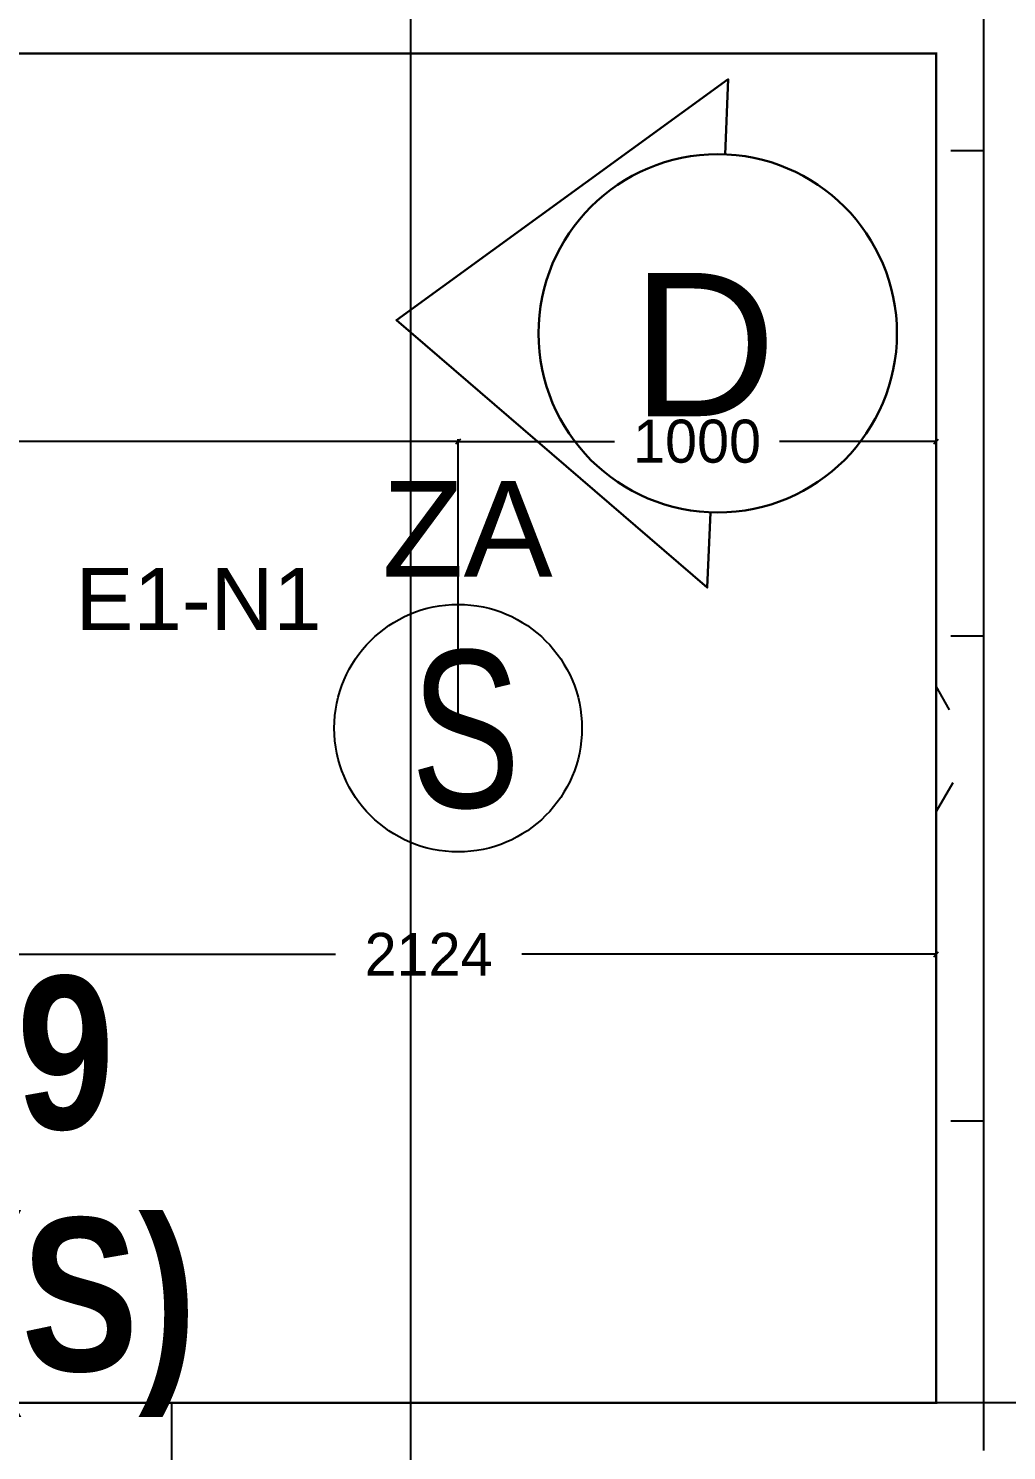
# Model space of a CAD drawing. Header units: millimetres. Extents: x -20146070 to 165023, y -3349561 to 35447.
# Drawn here: x -362471 to -360424, y -14350 to -11372 of the extents above; entities that cross this region are included whole.
import ezdxf
from ezdxf import colors
from ezdxf.entities.mleader import LeaderData, LeaderLine
from ezdxf.math import Vec2, Vec3

# ---------------------------------------------------------------- set-up
doc = ezdxf.new("R2010")
doc.units = ezdxf.units.MM
doc.header["$LTSCALE"] = 50
doc.header["$PDMODE"] = 35
for name, pattern in [('CONTINOUS', [0]), ('PLANS_66kv_2018910_BASE FLOOR PLANS$0$CONTINOUS', [0]), ('PLANS_66kv_2018910_BASE FLOOR PLANS$0$PHANTOM', [2.5, 1.25, -0.25, 0.25, -0.25, 0.25, -0.25])]:
    doc.linetypes.add(name, pattern=pattern)
doc.layers.get('Defpoints').update_dxf_attribs({"color": 8, "lineweight": 9})
for name, color, linetype in [('BLK 2 - 1ST  2ND STOREY PLAN 031023$0$A-_WALL----_H-1', 8, 'Continuous'), ('BLK 2 - 1ST  2ND STOREY PLAN 031023$0$A-_WALLPRTN_E-1', 8, 'Continuous'), ('BLK_2 - 1ST_2ND_STOREY_PLAN$0$A-_WALL----_H-1', 8, 'Continuous'), ('BLK_2 - 1ST_2ND_STOREY_PLAN$0$A-_WALLPRTN_E-1', 8, 'Continuous'), ('M-_FM200---_A-_N', 7, 'Continuous'), ('M_FIREALAM-_E-', 10, 'Continuous'), ('NW_ARCHI', 9, 'Continuous'), ('NW_ARCHI RM NAME', 7, 'Continuous'), ('NW_FM200', 1, 'Continuous'), ('NW_GRID LINE', 8, 'Continuous'), ('PLANS_66kv_2018910_BASE FLOOR PLANS$0$A-_DRIVEWAY-_E-N', 6, 'Continuous')]:
    doc.layers.add(name, color=color, linetype=linetype)
doc.layers.add('PLANS_66kv_2018910_BASE FLOOR PLANS$0$A-_SECLINE--_E-', color=7, linetype='PLANS_66kv_2018910_BASE FLOOR PLANS$0$PHANTOM', lineweight=40)
doc.styles.add('Arial Narrow_B_1', font='ARIALNB.TTF', dxfattribs={"height": 500})
doc.styles.add('PLANS_66kv_2018910_BASE FLOOR PLANS$0$Standard', font='arial.ttf')
doc.styles.add('RomanS', font='romans__.ttf', dxfattribs={"width": 0.75, "height": 40})
doc.dimstyles.new('DI (MINI 100)', dxfattribs={"dimscale": 500, "dimtxt": 0.18, "dimasz": 0.02, "dimexe": 0.01, "dimexo": 0.01, "dimgap": 0.09, "dimtad": 0, "dimtih": 1, "dimtoh": 1, "dimdec": 0, "dimzin": 0, "dimdsep": 46, "dimtxsty": 'Standard', "dimblk": 'OBLIQUE', "dimcen": 0.09, "dimadec": 0, "dimazin": 0, "dimtfac": 1, "dimtdec": 0, "dimtofl": 0, "dimtmove": 2, "dimatfit": 3, "dimfxl": 1, "dimtolj": 1, "dimtzin": 0, "dimarcsym": 0})

# ---------------------------------------------------------------- blocks, each defined once
blk = doc.blocks.new('_Oblique')
at = {"color": 0, "linetype": 'ByBlock', "lineweight": -2}
blk.add_line((-0.5, -0.5), (0.5, 0.5), dxfattribs=at)
blk = doc.blocks.new('*D261')
at = {"layer": 'Defpoints', "color": 0, "transparency": 16777216}
for p in [(-361571.6, -12236.9), (-364271.4, -12837.2), (-361571.6, -12837.2)]:
    blk.add_point(p, dxfattribs=at)
at = {"layer": 'NW_GRID LINE', "color": 0, "lineweight": -2, "transparency": 16777216}
for p, q in [((-364271.4, -12832.2), (-364271.4, -12231.9)), ((-364271.4, -12236.9), (-363116.5, -12236.9)), ((-361571.6, -12236.9), (-362726.5, -12236.9)), ((-361571.6, -12832.2), (-361571.6, -12231.9))]:
    blk.add_line(p, q, dxfattribs=at)
at = {"layer": 'NW_GRID LINE', "color": 0, "lineweight": -2, "transparency": 16777216, "xscale": 10, "yscale": 10, "zscale": 10, "rotation": 180}
blk.add_blockref('_Oblique', (-364271.4, -12236.9), dxfattribs=at)
at = {"layer": 'NW_GRID LINE', "color": 0, "lineweight": -2, "transparency": 16777216, "xscale": 10, "yscale": 10, "zscale": 10}
blk.add_blockref('_Oblique', (-361571.6, -12236.9), dxfattribs=at)
at = {"layer": 'NW_GRID LINE', "color": 0, "transparency": 16777216, "insert": (-362921.5, -12236.9), "char_height": 90, "attachment_point": 5}
blk.add_mtext('\\A1;2700', dxfattribs=at)
blk = doc.blocks.new('*D262')
at = {"layer": 'Defpoints', "color": 0, "transparency": 16777216}
for p in [(-360571.5, -12236.9), (-360571.5, -12278.2), (-361571.6, -12837.2)]:
    blk.add_point(p, dxfattribs=at)
at = {"layer": 'NW_GRID LINE', "color": 0, "lineweight": -2, "transparency": 16777216}
for p, q in [((-361571.6, -12832.2), (-361571.6, -12231.9)), ((-361571.6, -12236.9), (-361244.1, -12236.9)), ((-360571.5, -12236.9), (-360899.1, -12236.9)), ((-360571.5, -12273.2), (-360571.5, -12231.9))]:
    blk.add_line(p, q, dxfattribs=at)
at = {"layer": 'NW_GRID LINE', "color": 0, "lineweight": -2, "transparency": 16777216, "xscale": 10, "yscale": 10, "zscale": 10, "rotation": 180}
blk.add_blockref('_Oblique', (-361571.6, -12236.9), dxfattribs=at)
at = {"layer": 'NW_GRID LINE', "color": 0, "lineweight": -2, "transparency": 16777216, "xscale": 10, "yscale": 10, "zscale": 10}
blk.add_blockref('_Oblique', (-360571.5, -12236.9), dxfattribs=at)
at = {"layer": 'NW_GRID LINE', "color": 0, "transparency": 16777216, "insert": (-361071.6, -12236.9), "char_height": 90, "attachment_point": 5}
blk.add_mtext('\\A1;1000', dxfattribs=at)
blk = doc.blocks.new('*D267')
at = {"layer": 'Defpoints', "color": 0, "transparency": 16777216}
for p in [(-362695.2, -12779.5), (-360571.5, -13310.7), (-360571.5, -13310.7)]:
    blk.add_point(p, dxfattribs=at)
at = {"layer": 'NW_GRID LINE', "color": 0, "lineweight": -2, "transparency": 16777216}
for p, q in [((-362695.2, -12784.5), (-362695.2, -13315.7)), ((-362695.2, -13310.7), (-361828.4, -13310.7)), ((-360571.5, -13310.7), (-361438.4, -13310.7))]:
    blk.add_line(p, q, dxfattribs=at)
at = {"layer": 'NW_GRID LINE', "color": 0, "lineweight": -2, "transparency": 16777216, "xscale": 10, "yscale": 10, "zscale": 10, "rotation": 180}
blk.add_blockref('_Oblique', (-362695.2, -13310.7), dxfattribs=at)
at = {"layer": 'NW_GRID LINE', "color": 0, "lineweight": -2, "transparency": 16777216, "xscale": 10, "yscale": 10, "zscale": 10}
blk.add_blockref('_Oblique', (-360571.5, -13310.7), dxfattribs=at)
at = {"layer": 'NW_GRID LINE', "color": 0, "transparency": 16777216, "insert": (-361633.4, -13310.7), "char_height": 90, "attachment_point": 5}
blk.add_mtext('\\A1;2124', dxfattribs=at)
blk = doc.blocks.new('SMOKE')
at = {"color": 1}
blk.add_circle((10040707.4, 1663042.6), 202.4, dxfattribs=at)
at = {"color": 7, "linetype": 'CONTINOUS'}
ml = blk.add_multileader_mtext('Standard', dxfattribs=at)
ml.set_content('{\\fArial|b0|i0|c0|p34;S}', color=7, style='RomanS')
ml.set_leader_properties(color=10)
ml.build(insert=Vec2(0, 0))
ml.multileader.update_dxf_attribs({"dogleg_length": 3.34, "arrow_head_size": 171.1, "scale": 50})
ctx = ml.context
ctx.base_point, ctx.scale, ctx.char_height, ctx.arrow_head_size, ctx.landing_gap_size, ctx.plane_origin = Vec3(10040458.9, 1663039.1), 50, 256.669, 171.1, 171.1, Vec3(10036247.2, 1658323.4)
notes = []
notes.append((ctx, [(0, (0, 0, 0), (0, 0), (1, 0), 1, [])]))
ctx.mtext.insert, ctx.mtext.flow_direction = Vec3(10040630, 1663169.6), 5
for ctx, leaders in notes:
    for number, flags, end, landing, length, lines in leaders:
        leader = LeaderData()
        leader.index, (leader.has_last_leader_line, leader.has_dogleg_vector, leader.attachment_direction) = number, flags
        leader.last_leader_point, leader.dogleg_vector, leader.dogleg_length = Vec3(end), Vec3(landing), length
        for number, points, colour, breaks in lines:
            line = LeaderLine()
            line.index, line.vertices, line.color, line.breaks = number, Vec3.list(points), colors.encode_raw_color(colour), breaks
            leader.lines.append(line)
        ctx.leaders.append(leader)

msp = doc.modelspace()

# ---------------------------------------------------------------- hatches: boundary and pattern name
at = {"layer": 'BLK 2 - 1ST  2ND STOREY PLAN 031023$0$A-_WALL----_H-1'}
h = msp.add_hatch(dxfattribs=at)
h.set_pattern_fill('FP_3', color=256, style=0, pattern_type=2)
h.set_pattern_definition([(0, (-229985.17, 42727.71), (1016, 254), [83.82, -678.18, 83.82, -678.18, -4064]), (0, (-229985.17, 42727.71), (1016, 254), [-1524, 83.82, -1440.18, 83.82, -678.18, -1778]), (0, (-229985.17, 42727.71), (1016, 254), [-3810, 83.82, -424.18, 83.82, -1186.18]), (120, (-229604.17, 42854.71), (-727.97045, 752.8818), [83.82, -678.18, 83.82, -678.18, -4064]), (120, (-229604.17, 42854.71), (-727.97045, 752.8818), [-1524, 83.82, -1440.18, 83.82, -678.18, -1778]), (120, (-229604.17, 42854.71), (-727.97045, 752.8818), [-3810, 83.82, -424.18, 83.82, -1186.18]), (240, (-229477.17, 43362.71), (-288.02955, -1006.8818), [83.82, -678.18, 83.82, -678.18, -4064]), (240, (-229477.17, 43362.71), (-288.02955, -1006.8818), [-1524, 83.82, -1440.18, 83.82, -678.18, -1778]), (240, (-229477.17, 43362.71), (-288.02955, -1006.8818), [-3810, 83.82, -424.18, 83.82, -1186.18])])
h.paths.add_polyline_path([(-360571.5, -14449.7), (-360471.5, -14449.7), (-360471.5, -6424.7), (-360571.5, -6424.7), (-360571.5, -14349.7)])
at = {"layer": 'BLK_2 - 1ST_2ND_STOREY_PLAN$0$A-_WALL----_H-1'}
h = msp.add_hatch(dxfattribs=at)
h.set_pattern_fill('FP_3', color=256, style=0, pattern_type=2)
h.set_pattern_definition([(0, (-229985.17, 42727.71), (1016, 254), [83.82, -678.18, 83.82, -678.18, -4064]), (0, (-229985.17, 42727.71), (1016, 254), [-1524, 83.82, -1440.18, 83.82, -678.18, -1778]), (0, (-229985.17, 42727.71), (1016, 254), [-3810, 83.82, -424.18, 83.82, -1186.18]), (120, (-229604.17, 42854.71), (-727.97045, 752.8818), [83.82, -678.18, 83.82, -678.18, -4064]), (120, (-229604.17, 42854.71), (-727.97045, 752.8818), [-1524, 83.82, -1440.18, 83.82, -678.18, -1778]), (120, (-229604.17, 42854.71), (-727.97045, 752.8818), [-3810, 83.82, -424.18, 83.82, -1186.18]), (240, (-229477.17, 43362.71), (-288.02955, -1006.8818), [83.82, -678.18, 83.82, -678.18, -4064]), (240, (-229477.17, 43362.71), (-288.02955, -1006.8818), [-1524, 83.82, -1440.18, 83.82, -678.18, -1778]), (240, (-229477.17, 43362.71), (-288.02955, -1006.8818), [-3810, 83.82, -424.18, 83.82, -1186.18])])
h.paths.add_polyline_path([(-360571.5, -14449.7), (-360471.5, -14449.7), (-360471.5, -6424.7), (-360571.5, -6424.7), (-360571.5, -14349.7)])

# ---------------------------------------------------------------- linework, layer by layer
at = {"layer": 'BLK 2 - 1ST  2ND STOREY PLAN 031023$0$A-_WALLPRTN_E-1'}
for p, q in [((-363771.5, -11424.7), (-360571.5, -11424.7)), ((-360571.5, -11424.7), (-360571.5, -14249.7)), ((-354421.5, -14249.7), (-362171.5, -14249.7)), ((-362171.5, -14249.7), (-362171.5, -17124.7))]:
    msp.add_line(p, q, dxfattribs=at)
at = {"layer": 'BLK_2 - 1ST_2ND_STOREY_PLAN$0$A-_WALLPRTN_E-1'}
for p, q in [((-363771.5, -11424.7), (-360571.5, -11424.7)), ((-360571.5, -11424.7), (-360571.5, -14249.7)), ((-354421.5, -14249.7), (-365271.5, -14249.7)), ((-362171.5, -14249.7), (-365271.5, -14249.7)), ((-362171.5, -14249.7), (-362171.5, -17124.7))]:
    msp.add_line(p, q, dxfattribs=at)
at = {"layer": 'NW_ARCHI'}
msp.add_line((-360471.5, -14349.7), (-360471.5, -6424.7), dxfattribs=at)
at = {"layer": 'NW_FM200', "color": 2, "const_width": 5}
msp.add_lwpolyline([(-360571.5, -14249.7), (-362171.5, -14249.7), (-362171.5, -14249.7), (-365271.5, -14249.7), (-365271.5, -11424.7), (-360571.5, -11424.7)], close=True, dxfattribs=at)
at = {"layer": 'NW_GRID LINE'}
msp.add_line((-361671.5, -1226.2), (-361671.5, -19366.9), dxfattribs=at)
at = {"layer": 'PLANS_66kv_2018910_BASE FLOOR PLANS$0$A-_SECLINE--_E-', "linetype": 'PLANS_66kv_2018910_BASE FLOOR PLANS$0$CONTINOUS', "lineweight": 30, "ltscale": 50}
msp.add_lwpolyline([(-361012.9, -11635.9), (-361006.5, -11478.5), (-361700.7, -11982.9), (-361050.3, -12542.7), (-361043.8, -12385.3)], dxfattribs=at)
msp.add_circle((-361028.4, -12010.6), 375, dxfattribs=at)

# ---------------------------------------------------------------- block references
at = {"layer": 'M_FIREALAM-_E-', "xscale": 1.28, "yscale": 1.28, "zscale": 1.28}
for p in [(-12842896.3, -2136319.2), (-13209527.3, -2137019.4), (-12837356.5, -2137100.4), (-12842882.2, -2139119.2), (-12837356.5, -2141062.9), (-13209538.6, -2141143.9), (-13213677.1, -2141531.7), (-12844197.6, -2141531.7), (-12841946.4, -2141531.7)]:
    msp.add_blockref('SMOKE', p, dxfattribs=at)

# ---------------------------------------------------------------- texts
at = {"layer": 'M-_FM200---_A-_N', "color": 0, "lineweight": -3, "ltscale": 300, "attachment_point": 1}
for s, insert, char_height in [('{\\f@Arial Unicode MS|b0|i0|c0|p34;ZA}', (-361730.8, -12319.9), 200), ('{\\f@Arial Unicode MS|b0|i0|c0|p34;E1-N1}', (-362371.9, -12501.9), 129.999)]:
    msp.add_mtext_dynamic_manual_height_columns(s, width=743.082, gutter_width=928.6, heights=[0], dxfattribs=dict(at, insert=insert, char_height=char_height))
at = {"layer": 'NW_ARCHI RM NAME', "insert": (-362759.8, -14279.4), "char_height": 320, "width": 2415, "attachment_point": 8, "line_spacing_factor": 0.949189, "style": 'Arial Narrow_B_1'}
msp.add_mtext('\\pt2032,4064,6096,8128,10160,12192,14224,16256,18288,20320,22352,24384,26416,28448,30480,32512,34544,36576,38608,40640,42672,44704,46736,48768,50800,52832,54864,56896,58928,60960,62992,65024;01-09\\PNCR(S)', dxfattribs=at)
at = {"layer": 'PLANS_66kv_2018910_BASE FLOOR PLANS$0$A-_DRIVEWAY-_E-N', "color": 7, "insert": (-360905.9, -11884), "char_height": 300, "width": 1249.926, "attachment_point": 3, "style": 'PLANS_66kv_2018910_BASE FLOOR PLANS$0$Standard'}
msp.add_mtext('D', dxfattribs=at)

# ---------------------------------------------------------------- dimensions: what is measured, and where the dimension line sits
at = {"layer": 'NW_GRID LINE', "color": 6}
for base, p1, p2, picture, middle in [((-361571.6, -12236.9), (-364271.4, -12837.2), (-361571.6, -12837.2), '*D261', (-362921.5, -12236.9)), ((-360571.5, -12236.9), (-361571.6, -12837.2), (-360571.5, -12278.2), '*D262', (-361071.6, -12236.9))]:
    dim = msp.add_linear_dim(base=base, p1=p1, p2=p2, dimstyle='DI (MINI 100)', dxfattribs=at)
    dim.commit()
    dim.dimension.update_dxf_attribs({"geometry": picture, "text_midpoint": middle})
at = {"layer": 'NW_GRID LINE', "color": 5}
dim = msp.add_linear_dim(base=(-360571.5, -13310.7), p1=(-362695.2, -12779.5), p2=(-360571.5, -13310.7), dimstyle='DI (MINI 100)', dxfattribs=at)
dim.commit()
dim.dimension.update_dxf_attribs({"geometry": '*D267', "text_midpoint": (-361633.4, -13310.7)})

doc.saveas('drawing.dxf')
